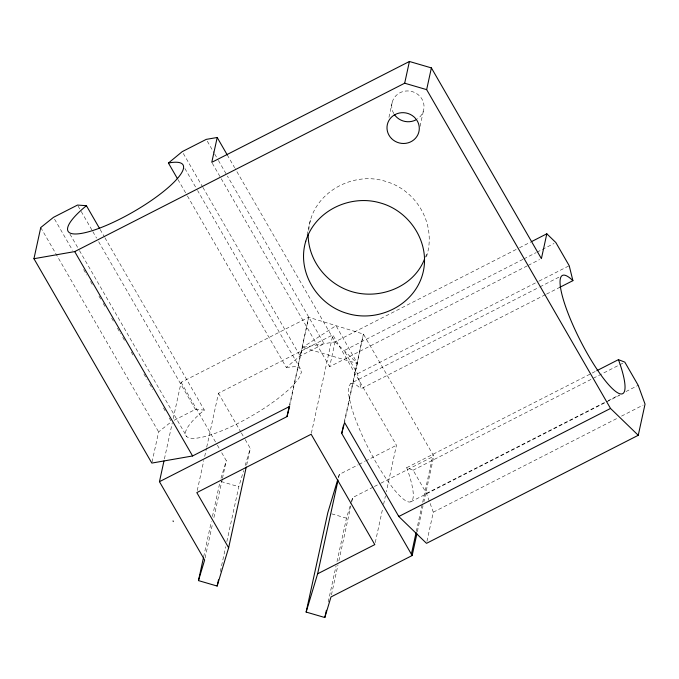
<?xml version="1.0" encoding="UTF-8"?>
<svg xmlns="http://www.w3.org/2000/svg" width="679" height="679" viewBox="0 0 679 679"><rect width="100%" height="100%" fill="white"/><g stroke="black" fill="none" stroke-linecap="round" stroke-linejoin="round"><path stroke-width="0.51" stroke-dasharray="3.4 2.55" d="M308.775 230.402C310.897 194.05 351.849 170.616 385.366 181.293C417.526 190.307 437.225 225.827 426.14 257.689M152.045 462.068L158.623 431.903L171.397 421.676M164.42 458.919L172.322 422.694M173.221 418.561L181.115 382.336L308.656 317.254L363.401 334.068L433.83 456.178L423.9 501.713M197.266 490.535L203.81 460.523M204.71 456.381L206.518 448.098M206.739 447.071L218.477 393.251L332.82 334.9L396.468 445.263L386.317 491.834M203.649 556.797L211.322 521.608M212.451 516.43L219.673 483.312M205.092 557.96L212.544 523.806M213.893 517.593L222.245 479.306M222.466 478.271L226.302 460.676L221.048 451.569M220.302 571.565L225.717 546.731M226.845 541.553L238.804 486.707L243.642 470.589M246.689 464.988L250.305 448.429L245.085 439.381M307.12 235.019L310.507 219.495M289.483 405.219L308.656 317.254L289.848 405.431M311.381 433.219L332.82 334.9M527.235 265.879L329.663 366.702L335.078 341.86L235.172 168.655M388.957 117.331L392.343 101.808M344.219 422.041L363.401 334.068L344.788 421.489M338.626 477.541L339.296 474.434L358.045 464.869M420.038 126.413L423.424 110.889M328.203 601.993L336.097 565.777M337.005 561.635L346.477 518.17L351.187 502.494M331.445 594.88L337.989 564.869M338.897 560.727L350.856 505.872M351.756 501.739L352.656 497.597L373.425 487.004M375.258 542.546L382.71 508.393M383.61 504.251L385.417 495.976M416.346 531.394L433.041 454.811M417.356 531.725L423 505.855M426.947 541.324L433.304 512.17L426.454 493.378L413.095 470.216L406.713 467.695A66.389 13.622 63 0 1 396.884 492.767A66.389 13.622 63 0 1 350.67 404.404L348.522 393.913L348.573 386.741L350.822 383.372L539.041 287.327M355.278 371.328L357.434 363.503L336.029 325.657L302.494 347.453L300.534 354.506M221.006 478.305L226.302 460.676M245.161 465.556L250.305 448.429M338.388 477.456L339.296 474.434M351.484 501.518L352.656 497.597M425.368 257.205L427.04 253.547M187.455 196.027L286.309 367.407L300.126 355.983L324.121 343.744L227.389 176.031M174.163 420.267L195.391 409.429L204.303 410.057A66.389 15.778 -30 0 0 206.077 436.241A66.389 15.778 -30 0 0 292.36 386.062L298.785 378.364L301.442 372.304L300.143 368.307L197.589 190.519M335.078 341.86L357.434 363.503L302.494 347.453L335.078 341.86L518.586 248.217M519.528 247.733L530.825 241.97M522.923 259.37L344.117 350.61L357.477 373.773L361.152 388.702L545.602 294.576M523.857 258.886L536.096 252.647M537.038 252.164L553.979 243.515M528.177 265.396L539.516 259.607M357.477 373.773L538.158 281.564M539.101 281.089L569.214 265.718M539.975 286.844L559.742 276.76M546.544 294.092L559.717 287.37M358.979 464.394L364.606 461.525M365.54 461.041L396.468 445.263M406.713 467.695L595.873 371.167M374.367 486.52L380.028 483.626M380.97 483.151L433.83 456.178M413.095 470.216L622.957 363.121M426.454 493.378L607.145 401.17M608.087 400.686L619.384 394.923M625.97 391.562L638.201 385.324M410.77 501.832L619.689 395.212M433.304 512.17L617.763 418.043M621.523 416.117L643.166 405.074M286.309 367.407L294.975 366.635L300.143 368.307M350.822 383.372L355.109 384.042L361.152 388.702M221.108 481.53L238.804 486.707M331.734 513.859L346.477 518.17M227.244 154.905L234.645 167.738M207.307 141.207L214.174 153.114M214.708 154.031L217.874 159.531M218.409 160.448L226.862 175.114M212.315 163.249L329.663 366.702M183.305 153.454L202.334 186.445M202.868 187.362L300.126 355.983M184.909 168.519L197.063 189.602M177.94 179.536L186.929 195.111M218.477 393.251L240.909 432.15M241.435 433.049L244.559 438.481M100.169 229.519L104.396 236.852M104.922 237.769L204.303 410.057M181.115 382.336L216.847 444.278M217.373 445.186L220.522 450.652M78.043 205.983L80.691 210.566M81.217 211.483L92.319 230.724M92.845 231.641L96.545 238.057M98.659 241.724L195.391 409.429M69.945 234.094L78.925 249.677M79.46 250.593L186.759 436.631M54.575 219.147L72.551 250.305M83.644 269.546L86.819 275.046M90.519 281.462L92.633 285.129M98.981 296.129L101.095 299.787M103.208 303.454L105.321 307.12M111.662 318.12L113.775 321.787M117.475 328.203L120.65 333.703M122.763 337.361L124.877 341.028M131.225 352.028L133.339 355.694M143.906 374.019L147.08 379.519M149.72 384.102L152.894 389.602M163.469 407.935L165.583 411.601M169.283 418.009L170.87 420.759M40.748 227.541L158.623 431.903M393.769 113.554A16.194 15.371 12.3 0 1 399.413 93.048A16.194 15.371 12.3 0 1 421.26 97.988A16.194 15.371 12.3 0 1 417.517 118.918"/><path stroke-width="1.02" d="M246.239 467.059L228.636 547.783L217.144 586.053L198.463 580.596L204.642 560.031L159.455 481.691L286.996 416.6L289.627 406.441L192.581 455.965L151.824 463.078L33.95 258.707L40.748 227.541L53.522 217.314L77.516 205.066L86.42 205.695L99.635 228.602M86.42 205.695A66.389 15.778 -30 0 0 82.719 233.169A66.389 15.778 -30 0 0 164.725 190.51A66.389 15.778 -30 0 0 168.426 163.036L182.252 151.621L206.246 139.373L217.204 137.489L211.78 162.332L409.412 61.483L431.386 67.9L541.401 258.648L546.816 233.805L555.855 242.556L569.214 265.718L572.898 280.648A66.389 13.622 63 0 0 566.617 309.446A66.389 13.622 63 0 0 612.178 388.447A66.389 13.622 63 0 0 618.459 359.641L624.841 362.162L638.201 385.324L645.05 404.115L638.252 435.29L426.514 543.336L398.794 516.507L344.567 422.491L341.732 433.423L412.161 555.532L330.996 596.951L324.817 617.517L306.136 612.059L327.804 512.713L337.786 479.467M159.455 481.691L163.97 460.99M198.463 580.596L203.428 557.832M217.144 586.053L218.494 579.849M286.996 416.6L289.254 406.254M33.95 258.707L74.707 251.595L404.676 83.211L409.412 61.483M341.732 433.423L343.54 425.139M306.136 612.059L317.636 573.789L337.947 480.647M638.252 435.29L610.531 408.452L426.65 89.636L431.386 67.9M324.817 617.517L326.395 610.277M411.381 554.166L416.117 532.429M412.161 555.532L416.906 533.796M424.528 259.038C413.834 286.886 379.943 299.914 352.18 291.749C327.168 284.416 308.079 260.728 308.147 234.374M531.759 241.495L546.816 233.805M559.717 287.37L572.898 280.648M596.816 370.692L618.459 359.641M610.531 408.452L398.794 516.507L398.632 515.972M317.636 573.789L374.808 544.609L311.152 434.254L196.817 492.606L228.636 547.783M404.676 83.211L426.65 89.636M217.204 137.489L227.244 154.905M168.426 163.036L177.414 178.619M74.707 251.595L192.581 455.965M173.069 520.869L173.264 521.608M415.743 119.971A16.194 15.371 12.3 0 1 394.312 114.42M305.762 241.232C296.477 271.787 317.322 305.126 347.436 313.486C377.516 322.576 413.044 305.991 422.304 275.284C431.589 244.729 410.744 211.39 380.63 203.029C350.551 193.939 315.022 210.515 305.762 241.232M391.545 138.567A16.194 15.371 12.3 0 0 418.68 132.626A16.194 15.371 12.3 0 0 399.21 113.053A16.194 15.371 12.3 0 0 391.545 138.567"/></g></svg>
